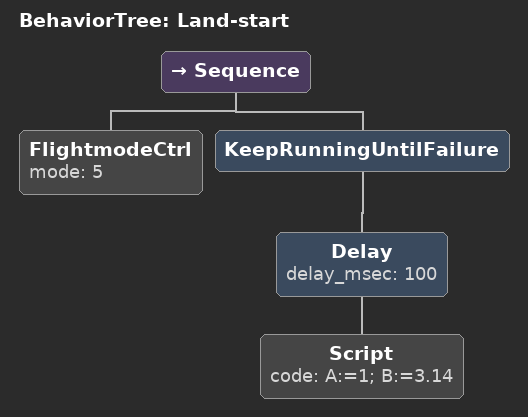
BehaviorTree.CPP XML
<?xml version="1.0" encoding="UTF-8"?>
<root BTCPP_format="4">

    <!-- 降落测试树 -->
    <BehaviorTree ID="Land-start">
        <Sequence>
            <FlightmodeCtrl mode="5" />
            <KeepRunningUntilFailure>
                <Delay delay_msec="100">
                    <Script code="A:=1; B:=3.14" />
                </Delay>
            </KeepRunningUntilFailure>
        </Sequence>
    </BehaviorTree>

</root>
